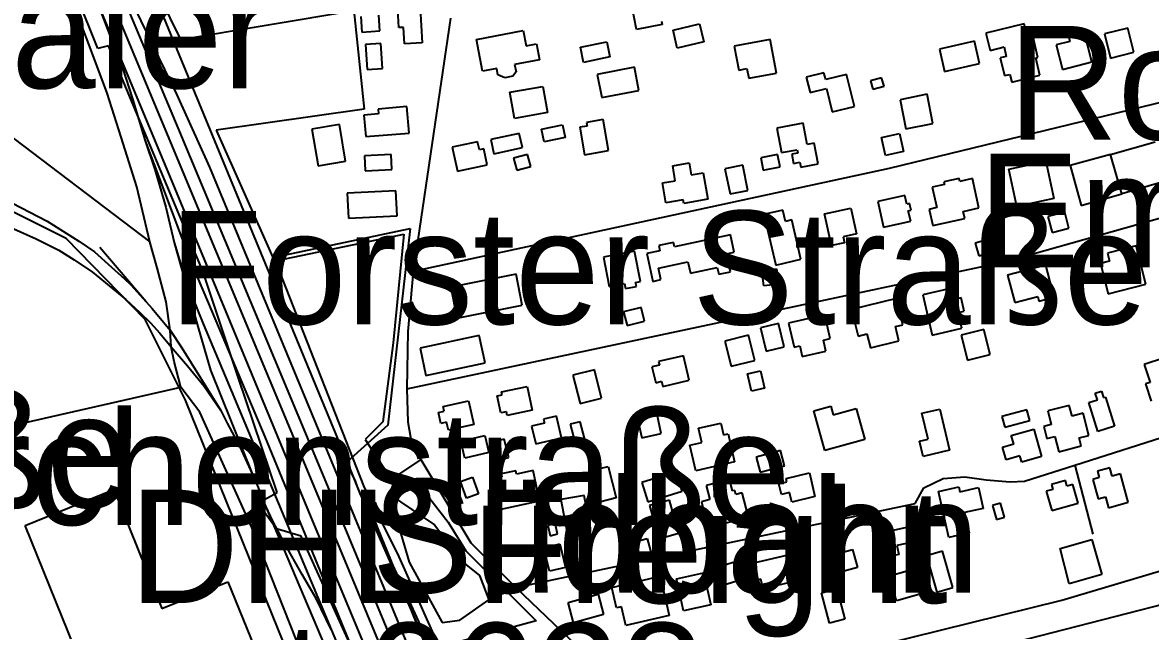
# Model space of a CAD drawing. Extents: x -3657 to 4700, y -7332 to 8131.
# Drawn here: x 2059.3 to 2490.5, y -2841.7 to -2609.2 of the extents above; entities that cross this region are included whole.
import ezdxf

# ---------------------------------------------------------------- set-up
doc = ezdxf.new("R2010")
doc.units = 0
for name, color, linetype in [('OSM_BUILDING_APARTMENTS', 9, 'CONTINUOUS'), ('OSM_BUILDING_COMMERCIAL', 9, 'CONTINUOUS'), ('OSM_BUILDING_DETACHED', 9, 'CONTINUOUS'), ('OSM_BUILDING_GARAGES', 9, 'CONTINUOUS'), ('OSM_BUILDING_YES', 9, 'CONTINUOUS'), ('OSM_HIGHWAY_PATH', 8, 'CONTINUOUS'), ('OSM_HIGHWAY_RESIDENTIAL', 8, 'CONTINUOUS'), ('OSM_HIGHWAY_SERVICE', 8, 'CONTINUOUS'), ('OSM_LABELS', 8, 'CONTINUOUS'), ('OSM_LANDUSE_INDUSTRIAL', 3, 'CONTINUOUS'), ('OSM_LANDUSE_RAILWAY', 3, 'CONTINUOUS'), ('OSM_LANDUSE_RESIDENTIAL', 3, 'CONTINUOUS'), ('OSM_LEISURE_RÖMERPARK', 3, 'CONTINUOUS'), ('OSM_RAILWAY_RAIL', 5, 'CONTINUOUS')]:
    doc.layers.add(name, color=color, linetype=linetype)

msp = doc.modelspace()

# ---------------------------------------------------------------- linework, layer by layer
at = {"layer": 'OSM_BUILDING_APARTMENTS'}
for p, q in [((2475.229392, -2659.733275), (2492.309599, -2654.80734)), ((2475.229392, -2659.733275), (2459.893611, -2663.936443)), ((2479.552535, -2674.722351), (2475.229392, -2659.733275)), ((2479.552535, -2674.722351), (2475.229392, -2659.733275)), ((2459.893611, -2663.936443), (2464.065065, -2679.192387)), ((2496.632742, -2669.796416), (2479.552535, -2674.722351)), ((2464.065065, -2679.192387), (2479.552535, -2674.722351)), ((2329.956619, -2690.434194), (2308.545685, -2695.048783)), ((2331.374913, -2697.028053), (2329.956619, -2690.434194)), ((2308.166462, -2693.303023), (2302.569129, -2694.503928)), ((2302.569129, -2694.503928), (2303.001443, -2696.494318)), ((2308.545685, -2695.048783), (2308.166462, -2693.303023)), ((2303.001443, -2696.494318), (2298.018452, -2697.572908)), ((2298.018452, -2697.572908), (2300.30896, -2708.203143)), ((2328.454896, -2697.661864), (2331.374913, -2697.028053)), ((2329.933866, -2704.533711), (2328.454896, -2697.661864)), ((2302.41744, -2703.121535), (2313.703118, -2700.686366)), ((2303.373082, -2707.547093), (2302.41744, -2703.121535)), ((2313.703118, -2700.686366), (2314.658761, -2705.134163)), ((2314.658761, -2705.134163), (2324.920537, -2702.921384)), ((2324.920537, -2702.921384), (2325.474202, -2705.489987)), ((2300.30896, -2708.203143), (2303.373082, -2707.547093)), ((2325.474202, -2705.489987), (2329.933866, -2704.533711)), ((2233.922169, -2728.940997), (2211.297721, -2733.711259)), ((2236.129248, -2739.40444), (2233.922169, -2728.940997)), ((2211.297721, -2733.711259), (2213.504799, -2744.174702)), ((2213.504799, -2744.174702), (2236.129248, -2739.40444))]:
    msp.add_line(p, q, dxfattribs=at)
at = {"layer": 'OSM_BUILDING_COMMERCIAL'}
for p, q in [((2060.238004, -2801.562404), (2094.125377, -2787.82983)), ((2094.125377, -2787.82983), (2112.54045, -2833.341914)), ((2079.130897, -2848.242034), (2060.238004, -2801.562404)), ((2112.54045, -2833.341914), (2137.789121, -2823.111981)), ((2137.789121, -2823.111981), (2153.815088, -2862.719613))]:
    msp.add_line(p, q, dxfattribs=at)
at = {"layer": 'OSM_BUILDING_DETACHED'}
for p, q in [((2357.761255, -2647.701984), (2347.658752, -2649.625656)), ((2359.308485, -2655.863691), (2357.761255, -2647.701984)), ((2347.658752, -2649.625656), (2349.4411, -2658.977149)), ((2361.963046, -2655.363314), (2359.308485, -2655.863691)), ((2363.457185, -2663.247034), (2361.963046, -2655.363314)), ((2349.4411, -2658.977149), (2355.440409, -2657.842961)), ((2355.690697, -2659.143942), (2353.415358, -2659.577602)), ((2353.415358, -2659.577602), (2354.090375, -2663.113601)), ((2355.440409, -2657.842961), (2355.690697, -2659.143942)), ((2307.893421, -2664.036518), (2314.196108, -2662.935689)), ((2308.871817, -2669.70746), (2307.893421, -2664.036518)), ((2314.196108, -2662.935689), (2314.969723, -2667.450203)), ((2354.090375, -2663.113601), (2356.471896, -2662.668821)), ((2356.471896, -2662.668821), (2356.820781, -2664.503537)), ((2356.820781, -2664.503537), (2363.457185, -2663.247034)), ((2314.969723, -2667.450203), (2319.512816, -2666.660719)), ((2319.512816, -2666.660719), (2321.272411, -2676.812816)), ((2303.911579, -2670.563661), (2308.871817, -2669.70746)), ((2305.231275, -2678.169394), (2303.911579, -2670.563661)), ((2311.882848, -2677.024086), (2305.231275, -2678.169394)), ((2312.117966, -2678.391783), (2311.882848, -2677.024086)), ((2321.272411, -2676.812816), (2312.117966, -2678.391783)), ((2293.316086, -2696.683349), (2281.416066, -2698.962845)), ((2281.416066, -2698.962845), (2283.562469, -2710.149055)), ((2295.538333, -2708.258741), (2293.316086, -2696.683349)), ((2293.702894, -2708.603445), (2295.538333, -2708.258741)), ((2283.562469, -2710.149055), (2289.410089, -2709.025986)), ((2289.410089, -2709.025986), (2289.781727, -2710.938539)), ((2289.781727, -2710.938539), (2293.998688, -2710.126816)), ((2293.998688, -2710.126816), (2293.702894, -2708.603445)), ((2336.84331, -2728.774205), (2327.795048, -2731.053701)), ((2339.270338, -2738.414805), (2336.84331, -2728.774205)), ((2327.795048, -2731.053701), (2330.222075, -2740.694301)), ((2330.222075, -2740.694301), (2339.270338, -2738.414805)), ((2390.70057, -2820.876962), (2402.828124, -2817.452159)), ((2402.828124, -2817.452159), (2405.528192, -2827.003803)), ((2284.616709, -2825.246923), (2303.054535, -2820.999277)), ((2303.054535, -2820.999277), (2306.520634, -2836.066189)), ((2393.408223, -2830.428607), (2390.70057, -2820.876962)), ((2286.421811, -2833.086165), (2284.616709, -2825.246923)), ((2405.528192, -2827.003803), (2393.408223, -2830.428607)), ((2288.310342, -2832.652505), (2286.421811, -2833.086165)), ((2289.971339, -2839.869056), (2288.310342, -2832.652505)), ((2306.520634, -2836.066189), (2289.971339, -2839.869056))]:
    msp.add_line(p, q, dxfattribs=at)
at = {"layer": 'OSM_BUILDING_GARAGES'}
for p, q in [((2325.686567, -2817.240888), (2335.637381, -2814.249745)), ((2335.637381, -2814.249745), (2338.382956, -2823.423326)), ((2327.787463, -2824.235049), (2325.686567, -2817.240888)), ((2333.316536, -2822.578245), (2327.787463, -2824.235049)), ((2333.968799, -2824.746546), (2333.316536, -2822.578245)), ((2338.382956, -2823.423326), (2333.968799, -2824.746546))]:
    msp.add_line(p, q, dxfattribs=at)
at = {"layer": 'OSM_BUILDING_YES'}
for p, q in [((2203.129256, -2611.163331), (2202.712111, -2604.202528)), ((2211.305306, -2603.691032), (2212.109258, -2616.923228)), ((2294.044195, -2611.930576), (2292.216339, -2602.712516)), ((2188.56709, -2606.860087), (2189.022158, -2612.93133)), ((2195.931602, -2612.408714), (2195.46895, -2606.337471)), ((2303.570278, -2608.739281), (2303.812981, -2609.995784)), ((2189.022158, -2612.93133), (2195.931602, -2612.408714)), ((2204.896436, -2611.052136), (2203.129256, -2611.163331)), ((2205.275659, -2617.334649), (2204.896436, -2611.052136)), ((2232.799669, -2615.688964), (2250.744505, -2612.208563)), ((2250.744505, -2612.208563), (2251.889758, -2618.124133)), ((2303.812981, -2609.995784), (2294.044195, -2611.930576)), ((2307.992019, -2612.108488), (2318.170366, -2609.773394)), ((2309.569587, -2618.991454), (2307.992019, -2612.108488)), ((2318.170366, -2609.773394), (2319.747934, -2616.65636)), ((2442.221816, -2609.706677), (2427.59139, -2613.276034)), ((2427.59139, -2613.276034), (2429.199296, -2619.881013)), ((2443.731124, -2615.866876), (2442.221816, -2609.706677)), ((2465.240657, -2612.72006), (2459.150334, -2614.265669)), ((2468.175843, -2624.262093), (2465.240657, -2612.72006)), ((2481.865796, -2611.374601), (2472.954054, -2613.5985)), ((2484.163888, -2620.570422), (2481.865796, -2611.374601)), ((2196.288072, -2617.290171), (2190.432868, -2617.645995)), ((2190.432868, -2617.645995), (2191.024456, -2627.1754)), ((2196.87966, -2626.808457), (2196.288072, -2617.290171)), ((2212.109258, -2616.923228), (2205.275659, -2617.334649)), ((2235.158437, -2627.820331), (2232.799669, -2615.688964)), ((2251.889758, -2618.124133), (2255.810925, -2617.356888)), ((2255.810925, -2617.356888), (2256.986516, -2623.45037)), ((2272.595338, -2618.657869), (2282.652334, -2616.611882)), ((2282.652334, -2616.611882), (2283.827925, -2622.382899)), ((2319.747934, -2616.65636), (2309.569587, -2618.991454)), ((2345.117957, -2615.677845), (2331.382498, -2618.313165)), ((2347.575323, -2628.520859), (2345.117957, -2615.677845)), ((2423.245494, -2616.378373), (2409.820997, -2619.380636)), ((2425.156778, -2624.929263), (2423.245494, -2616.378373)), ((2445.771344, -2615.366499), (2443.731124, -2615.866876)), ((2447.523355, -2622.527452), (2445.771344, -2615.366499)), ((2459.711584, -2616.456209), (2454.516228, -2617.779429)), ((2459.150334, -2614.265669), (2459.711584, -2616.456209)), ((2472.954054, -2613.5985), (2475.252146, -2622.79432)), ((2273.770929, -2624.440005), (2272.595338, -2618.657869)), ((2331.382498, -2618.313165), (2333.126924, -2627.431149)), ((2409.820997, -2619.380636), (2411.732282, -2627.942645)), ((2429.199296, -2619.881013), (2434.56151, -2618.568913)), ((2434.56151, -2618.568913), (2435.433723, -2622.160509)), ((2454.516228, -2617.779429), (2456.890165, -2627.130922)), ((2475.252146, -2622.79432), (2484.163888, -2620.570422)), ((2256.986516, -2623.45037), (2247.377004, -2625.318445)), ((2247.377004, -2625.318445), (2247.99893, -2628.131677)), ((2283.827925, -2622.382899), (2273.770929, -2624.440005)), ((2293.217488, -2626.341438), (2279.034546, -2629.054595)), ((2294.916408, -2635.203674), (2293.217488, -2626.341438)), ((2411.732282, -2627.942645), (2425.156778, -2624.929263)), ((2435.433723, -2622.160509), (2433.128047, -2622.727603)), ((2433.128047, -2622.727603), (2434.789044, -2629.532733)), ((2446.658726, -2622.738723), (2447.523355, -2622.527452)), ((2448.289385, -2629.399299), (2446.658726, -2622.738723)), ((2456.890165, -2627.130922), (2468.175843, -2624.262093)), ((2191.024456, -2627.1754), (2196.87966, -2626.808457)), ((2240.60408, -2626.763979), (2235.158437, -2627.820331)), ((2241.066732, -2629.188028), (2240.60408, -2626.763979)), ((2243.683371, -2630.388934), (2241.066732, -2629.188028)), ((2246.747493, -2629.710645), (2243.683371, -2630.388934)), ((2247.99893, -2628.131677), (2246.747493, -2629.710645)), ((2279.034546, -2629.054595), (2280.72588, -2637.91683)), ((2333.126924, -2627.431149), (2336.259307, -2626.830696)), ((2336.259307, -2626.830696), (2336.97983, -2630.555726)), ((2336.97983, -2630.555726), (2347.575323, -2628.520859)), ((2365.717354, -2628.454142), (2358.914093, -2630.155424)), ((2358.914093, -2630.155424), (2360.385478, -2636.037636)), ((2366.377203, -2631.067223), (2365.717354, -2628.454142)), ((2374.318134, -2629.076834), (2366.377203, -2631.067223)), ((2377.382256, -2641.297156), (2374.318134, -2629.076834)), ((2387.757799, -2630.311097), (2383.434656, -2631.534241)), ((2388.66035, -2633.502392), (2387.757799, -2630.311097)), ((2434.789044, -2629.532733), (2436.82168, -2629.043475)), ((2436.82168, -2629.043475), (2437.549788, -2632.023499)), ((2437.549788, -2632.023499), (2448.289385, -2629.399299)), ((2245.60224, -2635.881963), (2258.177277, -2633.635826)), ((2258.177277, -2633.635826), (2259.96721, -2643.643369)), ((2360.385478, -2636.037636), (2366.650243, -2634.469787)), ((2366.650243, -2634.469787), (2368.895244, -2643.432099)), ((2383.434656, -2631.534241), (2384.344792, -2634.736655)), ((2384.344792, -2634.736655), (2388.66035, -2633.502392)), ((2247.392173, -2645.878387), (2245.60224, -2635.881963)), ((2280.72588, -2637.91683), (2294.916408, -2635.203674)), ((2405.118631, -2636.660328), (2394.818933, -2638.717434)), ((2394.818933, -2638.717434), (2397.048764, -2649.892524)), ((2407.348463, -2647.835418), (2405.118631, -2636.660328)), ((2206.269223, -2641.386112), (2195.271754, -2642.29791)), ((2195.271754, -2642.29791), (2195.423443, -2644.121507)), ((2207.103514, -2651.50485), (2206.269223, -2641.386112)), ((2368.895244, -2643.432099), (2377.382256, -2641.297156)), ((2195.423443, -2644.121507), (2189.818526, -2644.588526)), ((2189.818526, -2644.588526), (2190.501128, -2652.861428)), ((2259.96721, -2643.643369), (2247.392173, -2645.878387)), ((2281.340222, -2646.334286), (2274.878261, -2647.423996)), ((2274.878261, -2647.423996), (2275.113379, -2648.791694)), ((2283.350104, -2658.209904), (2281.340222, -2646.334286)), ((2397.048764, -2649.892524), (2407.348463, -2647.835418)), ((2180.436548, -2648.169002), (2169.924484, -2649.937002)), ((2169.924484, -2649.937002), (2172.290836, -2664.014279)), ((2182.8029, -2662.24628), (2180.436548, -2648.169002)), ((2190.501128, -2652.861428), (2207.103514, -2651.50485)), ((2249.204859, -2651.604926), (2238.268066, -2653.984497)), ((2250.388035, -2657.075716), (2249.204859, -2651.604926)), ((2257.714625, -2650.003719), (2265.761738, -2648.391392)), ((2258.685436, -2654.840698), (2257.714625, -2650.003719)), ((2265.761738, -2648.391392), (2266.732549, -2653.228372)), ((2275.113379, -2648.791694), (2272.390557, -2649.258713)), ((2272.390557, -2649.258713), (2274.165321, -2659.755514)), ((2387.689539, -2653.206133), (2394.598983, -2651.638284)), ((2394.598983, -2651.638284), (2396.153798, -2658.52125)), ((2233.27749, -2654.79622), (2223.592133, -2656.908924)), ((2233.944923, -2657.8652), (2233.27749, -2654.79622)), ((2238.268066, -2653.984497), (2239.458826, -2659.444168)), ((2266.732549, -2653.228372), (2258.685436, -2654.840698)), ((2389.244354, -2660.089099), (2387.689539, -2653.206133)), ((2200.186485, -2659.688797), (2189.985385, -2660.189174)), ((2189.985385, -2660.189174), (2190.26601, -2665.882354)), ((2200.459526, -2665.381977), (2200.186485, -2659.688797)), ((2223.592133, -2656.908924), (2225.602015, -2666.126983)), ((2235.598335, -2657.509376), (2233.944923, -2657.8652)), ((2236.9332, -2663.669575), (2235.598335, -2657.509376)), ((2239.458826, -2659.444168), (2250.388035, -2657.075716)), ((2252.359995, -2659.699916), (2247.005365, -2661.14545)), ((2253.573509, -2664.22555), (2252.359995, -2659.699916)), ((2274.165321, -2659.755514), (2283.350104, -2658.209904)), ((2347.939377, -2659.677677), (2341.538092, -2661.000897)), ((2348.910188, -2664.370103), (2347.939377, -2659.677677)), ((2396.153798, -2658.52125), (2389.244354, -2660.089099)), ((2172.290836, -2664.014279), (2182.8029, -2662.24628)), ((2225.602015, -2666.126983), (2236.9332, -2663.669575)), ((2247.005365, -2661.14545), (2248.218879, -2665.659964)), ((2248.218879, -2665.659964), (2253.573509, -2664.22555)), ((2334.628647, -2663.758531), (2327.825385, -2665.137348)), ((2327.825385, -2665.137348), (2329.782177, -2674.789068)), ((2336.577854, -2673.410251), (2334.628647, -2663.758531)), ((2341.538092, -2661.000897), (2342.508903, -2665.704442)), ((2342.508903, -2665.704442), (2348.910188, -2664.370103)), ((2436.434872, -2665.281902), (2450.587477, -2662.268519)), ((2450.587477, -2662.268519), (2453.628846, -2676.557067)), ((2190.26601, -2665.882354), (2200.459526, -2665.381977)), ((2417.420628, -2668.851259), (2411.512332, -2670.174478)), ((2417.670915, -2669.985447), (2417.420628, -2668.851259)), ((2422.45671, -2668.917976), (2417.670915, -2669.985447)), ((2424.951998, -2680.104185), (2422.45671, -2668.917976)), ((2439.476241, -2679.57045), (2436.434872, -2665.281902)), ((2202.044678, -2673.532565), (2183.36415, -2674.444364)), ((2202.522499, -2683.150926), (2202.044678, -2673.532565)), ((2329.782177, -2674.789068), (2336.577854, -2673.410251)), ((2411.739866, -2671.208591), (2407.098176, -2672.242704)), ((2407.098176, -2672.242704), (2408.827433, -2680.015229)), ((2411.512332, -2670.174478), (2411.739866, -2671.208591)), ((2183.36415, -2674.444364), (2183.841971, -2684.073844)), ((2396.570943, -2675.311684), (2386.278829, -2677.635658)), ((2386.278829, -2677.635658), (2388.52383, -2687.543126)), ((2397.329389, -2678.658651), (2396.570943, -2675.311684)), ((2453.628846, -2676.557067), (2439.476241, -2679.57045)), ((2349.956844, -2680.927028), (2343.790677, -2682.361442)), ((2343.790677, -2682.361442), (2344.776657, -2686.631328)), ((2350.950408, -2685.25251), (2349.956844, -2680.927028)), ((2365.967642, -2682.41704), (2375.9943, -2680.204261)), ((2368.629788, -2694.515048), (2365.967642, -2682.41704)), ((2375.9943, -2680.204261), (2378.155871, -2690.000534)), ((2398.467059, -2678.391783), (2397.329389, -2678.658651)), ((2397.951315, -2681.171657), (2399.035893, -2680.927028)), ((2398.869035, -2685.208032), (2397.951315, -2681.171657)), ((2399.035893, -2680.927028), (2398.467059, -2678.391783)), ((2408.827433, -2680.015229), (2405.907415, -2680.671279)), ((2405.907415, -2680.671279), (2407.287787, -2686.853717)), ((2418.929935, -2681.438524), (2424.951998, -2680.104185)), ((2419.529108, -2684.129442), (2418.929935, -2681.438524)), ((2457.815469, -2681.76099), (2451.345923, -2683.417794)), ((2459.370283, -2687.854472), (2457.815469, -2681.76099)), ((2183.841971, -2684.073844), (2202.522499, -2683.150926)), ((2344.776657, -2686.631328), (2343.775508, -2686.864837)), ((2353.407774, -2684.685416), (2350.950408, -2685.25251)), ((2356.889041, -2699.71897), (2353.407774, -2684.685416)), ((2388.52383, -2687.543126), (2398.869035, -2685.208032)), ((2407.287787, -2686.853717), (2419.529108, -2684.129442)), ((2451.345923, -2683.417794), (2452.900738, -2689.511276)), ((2343.775508, -2686.864837), (2347.26436, -2701.953988)), ((2378.155871, -2690.000534), (2373.097035, -2691.123603)), ((2452.900738, -2689.511276), (2459.370283, -2687.854472)), ((2373.59761, -2693.414218), (2368.629788, -2694.515048)), ((2373.097035, -2691.123603), (2373.59761, -2693.414218)), ((2428.50911, -2692.213313), (2423.541288, -2693.603249)), ((2423.541288, -2693.603249), (2424.906491, -2698.484707)), ((2429.866729, -2697.09477), (2428.50911, -2692.213313)), ((2485.142283, -2694.592884), (2474.06897, -2697.383877)), ((2488.835916, -2709.281734), (2485.142283, -2694.592884)), ((2424.906491, -2698.484707), (2429.866729, -2697.09477)), ((2474.06897, -2697.383877), (2474.857754, -2700.508454)), ((2341.940068, -2704.155648), (2347.605661, -2703.421761)), ((2347.26436, -2701.953988), (2356.889041, -2699.71897)), ((2347.605661, -2703.421761), (2348.364107, -2709.237256)), ((2450.534386, -2702.031825), (2435.919129, -2705.86805)), ((2453.742613, -2714.274386), (2450.534386, -2702.031825)), ((2474.857754, -2700.508454), (2471.421993, -2701.364655)), ((2471.421993, -2701.364655), (2474.326841, -2712.940047)), ((2247.961007, -2705.467748), (2223.015714, -2710.404803)), ((2250.297021, -2717.276649), (2247.961007, -2705.467748)), ((2342.698514, -2709.971143), (2341.940068, -2704.155648)), ((2435.919129, -2705.86805), (2438.649535, -2716.275895)), ((2223.015714, -2710.404803), (2225.351728, -2722.224824)), ((2348.364107, -2709.237256), (2342.698514, -2709.971143)), ((2414.561286, -2710.793985), (2403.457634, -2713.418185)), ((2415.585188, -2715.108348), (2414.561286, -2710.793985)), ((2474.326841, -2712.940047), (2488.835916, -2709.281734)), ((2393.377885, -2714.708047), (2376.282509, -2718.955693)), ((2395.888342, -2724.804546), (2393.377885, -2714.708047)), ((2403.457634, -2713.418185), (2407.083007, -2728.740846)), ((2418.15632, -2714.496776), (2415.585188, -2715.108348)), ((2419.36225, -2719.622862), (2418.15632, -2714.496776)), ((2438.649535, -2716.275895), (2447.417172, -2713.97416)), ((2447.417172, -2713.97416), (2447.894993, -2715.808876)), ((2447.894993, -2715.808876), (2453.742613, -2714.274386)), ((2225.351728, -2722.224824), (2250.297021, -2717.276649)), ((2295.758283, -2718.188448), (2289.114295, -2719.856372)), ((2289.114295, -2719.856372), (2290.433991, -2725.138131)), ((2297.077979, -2723.470207), (2295.758283, -2718.188448)), ((2366.081409, -2721.057277), (2352.186675, -2724.215213)), ((2368.129213, -2730.064066), (2366.081409, -2721.057277)), ((2376.282509, -2718.955693), (2378.815719, -2729.174506)), ((2417.048989, -2720.167717), (2419.36225, -2719.622862)), ((2418.44453, -2726.061049), (2417.048989, -2720.167717)), ((2290.433991, -2725.138131), (2297.077979, -2723.470207)), ((2348.3186, -2724.326408), (2341.469831, -2725.949854)), ((2350.442249, -2733.288719), (2348.3186, -2724.326408)), ((2352.186675, -2724.215213), (2354.264818, -2733.377675)), ((2393.036584, -2725.516193), (2395.888342, -2724.804546)), ((2394.386618, -2730.953625), (2393.036584, -2725.516193)), ((2341.469831, -2725.949854), (2343.593481, -2734.912165)), ((2378.815719, -2729.174506), (2382.152882, -2728.340545)), ((2382.152882, -2728.340545), (2383.472579, -2733.666782)), ((2407.083007, -2728.740846), (2418.44453, -2726.061049)), ((2426.772268, -2726.572545), (2418.110814, -2728.774205)), ((2418.110814, -2728.774205), (2420.545426, -2738.392566)), ((2429.214465, -2736.190906), (2426.772268, -2726.572545)), ((2343.593481, -2734.912165), (2350.442249, -2733.288719)), ((2354.264818, -2733.377675), (2356.449143, -2732.877298)), ((2356.449143, -2732.877298), (2357.382031, -2736.958151)), ((2365.474652, -2730.664518), (2368.129213, -2730.064066)), ((2366.437878, -2734.901045), (2365.474652, -2730.664518)), ((2383.472579, -2733.666782), (2394.386618, -2730.953625)), ((2311.951108, -2736.680164), (2302.493285, -2738.892943)), ((2314.143017, -2746.020538), (2311.951108, -2736.680164)), ((2357.382031, -2736.958151), (2366.437878, -2734.901045)), ((2420.545426, -2738.392566), (2429.214465, -2736.190906)), ((2495.851543, -2737.503006), (2488.122976, -2740.071609)), ((2277.949968, -2742.084237), (2269.720827, -2744.141344)), ((2280.65762, -2752.870145), (2277.949968, -2742.084237)), ((2302.811832, -2740.238402), (2299.944906, -2740.905571)), ((2299.944906, -2740.905571), (2301.3632, -2746.965695)), ((2302.493285, -2738.892943), (2302.811832, -2740.238402)), ((2336.403411, -2743.56313), (2341.485, -2742.395583)), ((2341.485, -2742.395583), (2343.017062, -2749.100637)), ((2488.122976, -2740.071609), (2490.375561, -2746.832261)), ((2269.720827, -2744.141344), (2272.42848, -2754.938371)), ((2301.3632, -2746.965695), (2303.638538, -2746.431959)), ((2303.638538, -2746.431959), (2304.10119, -2748.37787)), ((2304.10119, -2748.37787), (2314.143017, -2746.020538)), ((2337.935472, -2750.268184), (2336.403411, -2743.56313)), ((2490.375561, -2746.832261), (2488.646304, -2747.410474)), ((2242.462273, -2750.479454), (2252.223475, -2748.411229)), ((2242.697391, -2751.580284), (2242.462273, -2750.479454)), ((2252.223475, -2748.411229), (2254.134759, -2757.451376)), ((2343.017062, -2749.100637), (2337.935472, -2750.268184)), ((2469.434864, -2750.935354), (2471.854307, -2750.179228)), ((2470.253985, -2753.570673), (2469.434864, -2750.935354)), ((2471.854307, -2750.179228), (2472.635506, -2752.669994)), ((2488.646304, -2747.410474), (2490.830629, -2753.982095)), ((2220.050189, -2756.06144), (2229.781053, -2753.926497)), ((2229.781053, -2753.926497), (2231.768182, -2762.955525)), ((2240.748185, -2751.991705), (2242.697391, -2751.580284)), ((2242.128557, -2758.507728), (2240.748185, -2751.991705)), ((2272.42848, -2754.938371), (2280.65762, -2752.870145)), ((2459.491635, -2755.650019), (2451.292832, -2757.784961)), ((2460.561044, -2759.78647), (2459.491635, -2755.650019)), ((2466.931991, -2754.604786), (2470.253985, -2753.570673)), ((2470.360168, -2765.601964), (2466.931991, -2754.604786)), ((2472.635506, -2752.669994), (2473.371199, -2752.447605)), ((2473.371199, -2752.447605), (2476.844882, -2763.567097)), ((2218.305763, -2758.363175), (2220.452166, -2757.896156)), ((2219.223483, -2762.544104), (2218.305763, -2758.363175)), ((2220.452166, -2757.896156), (2220.050189, -2756.06144)), ((2244.290128, -2758.051829), (2242.128557, -2758.507728)), ((2244.593506, -2759.475124), (2244.290128, -2758.051829)), ((2254.134759, -2757.451376), (2244.593506, -2759.475124)), ((2263.448477, -2759.730872), (2258.480655, -2760.8873)), ((2265.3901, -2768.037133), (2263.448477, -2759.730872)), ((2301.878943, -2759.1193), (2294.453755, -2760.798344)), ((2303.517187, -2766.402568), (2301.878943, -2759.1193)), ((2361.879617, -2757.707125), (2368.31124, -2755.928006)), ((2366.088993, -2772.885232), (2361.879617, -2757.707125)), ((2368.31124, -2755.928006), (2369.22896, -2759.230495)), ((2369.22896, -2759.230495), (2377.989013, -2756.806446)), ((2377.989013, -2756.806446), (2381.280669, -2768.670944)), ((2403.146671, -2758.674521), (2410.040947, -2757.051075)), ((2405.49027, -2768.604227), (2403.146671, -2758.674521)), ((2410.040947, -2757.051075), (2413.757333, -2772.774037)), ((2443.283641, -2757.340181), (2433.72722, -2759.908784)), ((2433.72722, -2759.908784), (2434.819382, -2763.95628)), ((2444.375803, -2761.376557), (2443.283641, -2757.340181)), ((2451.292832, -2757.784961), (2452.635282, -2762.966645)), ((2464.77042, -2758.68564), (2460.561044, -2759.78647)), ((2466.969914, -2767.147574), (2464.77042, -2758.68564)), ((2221.430561, -2762.065966), (2219.223483, -2762.544104)), ((2222.097994, -2765.079348), (2221.430561, -2762.065966)), ((2231.768182, -2762.955525), (2222.097994, -2765.079348)), ((2258.837125, -2762.399551), (2253.922394, -2763.555978)), ((2253.922394, -2763.555978), (2255.507546, -2770.349988)), ((2258.480655, -2760.8873), (2258.837125, -2762.399551)), ((2272.527078, -2761.910293), (2268.696925, -2762.888808)), ((2268.696925, -2762.888808), (2270.926756, -2771.562013)), ((2274.756909, -2770.572378), (2272.527078, -2761.910293)), ((2294.453755, -2760.798344), (2296.091999, -2768.081611)), ((2317.753221, -2764.401059), (2326.28574, -2762.388431)), ((2326.28574, -2762.388431), (2327.347564, -2766.891826)), ((2434.819382, -2763.95628), (2444.375803, -2761.376557)), ((2452.635282, -2762.966645), (2449.715264, -2763.73389)), ((2449.715264, -2763.73389), (2450.906025, -2768.32624)), ((2476.844882, -2763.567097), (2470.360168, -2765.601964)), ((2226.86862, -2769.371472), (2236.068572, -2767.203171)), ((2236.068572, -2767.203171), (2237.600633, -2773.696955)), ((2243.417915, -2768.537511), (2238.8369, -2769.693938)), ((2245.207848, -2775.620627), (2243.417915, -2768.537511)), ((2255.507546, -2770.349988), (2265.3901, -2768.037133)), ((2296.091999, -2768.081611), (2303.517187, -2766.402568)), ((2319.02741, -2769.794013), (2317.753221, -2764.401059)), ((2327.347564, -2766.891826), (2329.02373, -2766.491524)), ((2329.02373, -2766.491524), (2331.55694, -2777.210715)), ((2381.280669, -2768.670944), (2366.088993, -2772.885232)), ((2402.24412, -2769.371472), (2405.49027, -2768.604227)), ((2437.345008, -2767.214291), (2445.90028, -2764.745764)), ((2438.262727, -2770.394466), (2437.345008, -2767.214291)), ((2445.90028, -2764.745764), (2448.911311, -2775.220326)), ((2450.906025, -2768.32624), (2453.9929, -2767.514517)), ((2453.9929, -2767.514517), (2455.509793, -2773.37449)), ((2463.321788, -2768.10385), (2466.969914, -2767.147574)), ((2464.110572, -2771.128352), (2463.321788, -2768.10385)), ((2228.400681, -2775.865256), (2226.86862, -2769.371472)), ((2238.8369, -2769.693938), (2240.626833, -2776.777055)), ((2270.926756, -2771.562013), (2274.756909, -2770.572378)), ((2314.393304, -2770.894843), (2319.02741, -2769.794013)), ((2316.71415, -2780.724474), (2314.393304, -2770.894843)), ((2349.069462, -2772.963069), (2339.763328, -2775.431596)), ((2350.601523, -2778.745205), (2349.069462, -2772.963069)), ((2403.609323, -2775.175848), (2402.24412, -2769.371472)), ((2413.757333, -2772.774037), (2403.609323, -2775.175848)), ((2433.969922, -2771.628729), (2438.262727, -2770.394466)), ((2435.350294, -2776.410111), (2433.969922, -2771.628729)), ((2455.509793, -2773.37449), (2464.110572, -2771.128352)), ((2237.600633, -2773.696955), (2228.400681, -2775.865256)), ((2240.626833, -2776.777055), (2245.207848, -2775.620627)), ((2331.55694, -2777.210715), (2316.71415, -2780.724474)), ((2339.763328, -2775.431596), (2341.295389, -2781.202613)), ((2440.629079, -2774.886741), (2435.350294, -2776.410111)), ((2441.349603, -2777.399746), (2440.629079, -2774.886741)), ((2448.911311, -2775.220326), (2441.349603, -2777.399746)), ((2247.854825, -2780.657758), (2242.272661, -2781.836424)), ((2248.112697, -2781.903141), (2247.854825, -2780.657758)), ((2254.483644, -2780.546563), (2248.112697, -2781.903141)), ((2256.94101, -2792.188671), (2254.483644, -2780.546563)), ((2276.797129, -2780.61328), (2283.160492, -2778.967595)), ((2279.899174, -2792.622332), (2276.797129, -2780.61328)), ((2283.160492, -2778.967595), (2286.262537, -2790.976647)), ((2309.228286, -2781.080298), (2296.031323, -2785.172272)), ((2311.503625, -2788.430283), (2309.228286, -2781.080298)), ((2341.295389, -2781.202613), (2350.601523, -2778.745205)), ((2351.253787, -2783.615543), (2360.120022, -2781.491719)), ((2360.120022, -2781.491719), (2362.266425, -2790.47627)), ((2475.024612, -2779.490211), (2470.246401, -2780.802311)), ((2470.246401, -2780.802311), (2470.921418, -2783.281958)), ((2475.904409, -2782.714864), (2475.024612, -2779.490211)), ((2226.701762, -2784.783089), (2231.267608, -2783.126285)), ((2228.984685, -2791.087842), (2226.701762, -2784.783089)), ((2231.267608, -2783.126285), (2233.558115, -2789.431037)), ((2242.515364, -2783.00397), (2239.762205, -2783.582184)), ((2239.762205, -2783.582184), (2242.234739, -2795.302129)), ((2242.272661, -2781.836424), (2242.515364, -2783.00397)), ((2296.031323, -2785.172272), (2298.299077, -2792.511137)), ((2329.630487, -2784.015844), (2320.673238, -2786.261982)), ((2330.72265, -2788.374685), (2329.630487, -2784.015844)), ((2348.447536, -2785.617051), (2351.549581, -2784.872045)), ((2349.433516, -2789.753503), (2348.447536, -2785.617051)), ((2351.549581, -2784.872045), (2351.253787, -2783.615543)), ((2458.012665, -2784.371668), (2452.695957, -2785.8728)), ((2452.695957, -2785.8728), (2453.234454, -2787.796472)), ((2458.627006, -2786.551089), (2458.012665, -2784.371668)), ((2460.902345, -2785.917278), (2458.627006, -2786.551089)), ((2462.904642, -2793.033753), (2460.902345, -2785.917278)), ((2470.921418, -2783.281958), (2468.464053, -2783.949127)), ((2468.464053, -2783.949127), (2470.511857, -2791.432546)), ((2479.082299, -2781.836424), (2475.904409, -2782.714864)), ((2482.062992, -2792.722407), (2479.082299, -2781.836424)), ((2233.558115, -2789.431037), (2228.984685, -2791.087842)), ((2274.051554, -2790.064848), (2265.147397, -2791.688294)), ((2275.94767, -2800.472693), (2274.051554, -2790.064848)), ((2298.299077, -2792.511137), (2311.503625, -2788.430283)), ((2320.673238, -2786.261982), (2322.038441, -2791.699414)), ((2331.602447, -2788.152296), (2330.72265, -2788.374685)), ((2332.004424, -2789.753503), (2331.602447, -2788.152296)), ((2334.484543, -2789.119691), (2332.004424, -2789.753503)), ((2336.828141, -2798.437826), (2334.484543, -2789.119691)), ((2352.505223, -2789.019616), (2349.433516, -2789.753503)), ((2353.362267, -2792.600093), (2352.505223, -2789.019616)), ((2409.464528, -2788.563717), (2417.238601, -2786.806837)), ((2413.453954, -2806.199232), (2409.464528, -2788.563717)), ((2417.238601, -2786.806837), (2417.670915, -2788.71939)), ((2417.670915, -2788.71939), (2424.800309, -2787.107063)), ((2424.800309, -2787.107063), (2426.597826, -2795.046381)), ((2453.234454, -2787.796472), (2450.69366, -2788.508119)), ((2450.69366, -2788.508119), (2452.771802, -2795.880343)), ((2242.234739, -2795.302129), (2256.94101, -2792.188671)), ((2265.147397, -2791.688294), (2267.202786, -2802.96346)), ((2286.262537, -2790.976647), (2279.899174, -2792.622332)), ((2306.626816, -2791.843967), (2299.027186, -2793.945551)), ((2299.027186, -2793.945551), (2302.531207, -2806.644012)), ((2310.138422, -2804.542428), (2306.626816, -2791.843967)), ((2322.038441, -2791.699414), (2318.82263, -2792.500017)), ((2318.82263, -2792.500017), (2321.295164, -2802.340768)), ((2362.266425, -2790.47627), (2353.362267, -2792.600093)), ((2433.165969, -2793.067111), (2430.1246, -2793.97891)), ((2430.1246, -2793.97891), (2431.724922, -2799.316266)), ((2434.766291, -2798.404468), (2433.165969, -2793.067111)), ((2452.771802, -2795.880343), (2462.904642, -2793.033753)), ((2470.511857, -2791.432546), (2473.371199, -2790.654181)), ((2473.371199, -2790.654181), (2474.508868, -2794.790633)), ((2474.508868, -2794.790633), (2482.062992, -2792.722407)), ((2321.295164, -2802.340768), (2336.828141, -2798.437826)), ((2426.597826, -2795.046381), (2419.491186, -2796.647588)), ((2419.491186, -2796.647588), (2421.250781, -2804.431233)), ((2431.724922, -2799.316266), (2434.766291, -2798.404468)), ((2262.894812, -2800.828517), (2260.080977, -2801.529045)), ((2260.080977, -2801.529045), (2261.059372, -2805.476465)), ((2263.873207, -2804.775937), (2262.894812, -2800.828517)), ((2267.202786, -2802.96346), (2272.815287, -2801.940466)), ((2272.656014, -2801.073146), (2275.94767, -2800.472693)), ((2272.815287, -2801.940466), (2272.656014, -2801.073146)), ((2386.597377, -2804.586906), (2400.886502, -2801.506806)), ((2400.886502, -2801.506806), (2402.160691, -2807.433496)), ((2261.059372, -2805.476465), (2263.873207, -2804.775937)), ((2292.405951, -2808.089546), (2298.04879, -2806.510578)), ((2298.04879, -2806.510578), (2299.778047, -2812.693016)), ((2302.531207, -2806.644012), (2310.138422, -2804.542428)), ((2388.607259, -2813.938399), (2386.597377, -2804.586906)), ((2402.160691, -2807.433496), (2393.567497, -2809.279332)), ((2421.250781, -2804.431233), (2413.453954, -2806.199232)), ((2456.03312, -2810.357922), (2468.107583, -2806.921999)), ((2468.107583, -2806.921999), (2471.914983, -2820.298749)), ((2258.639929, -2810.124413), (2264.707498, -2808.65664)), ((2260.809085, -2819.086724), (2258.639929, -2810.124413)), ((2264.707498, -2808.65664), (2266.876654, -2817.618951)), ((2294.135208, -2814.271984), (2292.405951, -2808.089546)), ((2368.834568, -2812.915406), (2376.676901, -2810.824941)), ((2376.676901, -2810.824941), (2378.497172, -2817.674549)), ((2393.567497, -2809.279332), (2394.303189, -2812.704135)), ((2411.080018, -2811.447633), (2404.966942, -2813.193393)), ((2415.039107, -2825.335879), (2411.080018, -2811.447633)), ((2459.468881, -2823.834748), (2456.03312, -2810.357922)), ((2299.778047, -2812.693016), (2294.135208, -2814.271984)), ((2338.345033, -2815.951027), (2351.997064, -2812.759733)), ((2339.86951, -2822.45593), (2338.345033, -2815.951027)), ((2351.997064, -2812.759733), (2353.60497, -2819.631579)), ((2370.654839, -2819.765013), (2368.834568, -2812.915406)), ((2394.303189, -2812.704135), (2388.607259, -2813.938399)), ((2404.966942, -2813.193393), (2408.918446, -2827.081639)), ((2266.876654, -2817.618951), (2260.809085, -2819.086724)), ((2309.342053, -2821.966673), (2319.687258, -2819.687177)), ((2319.687258, -2819.687177), (2322.387327, -2831.985336)), ((2353.60497, -2819.631579), (2351.352385, -2820.165315)), ((2351.352385, -2820.165315), (2352.148753, -2823.56788)), ((2378.497172, -2817.674549), (2370.654839, -2819.765013)), ((2471.914983, -2820.298749), (2459.468881, -2823.834748)), ((2312.034537, -2834.264832), (2309.342053, -2821.966673)), ((2341.530507, -2822.066748), (2339.86951, -2822.45593)), ((2342.031082, -2824.22393), (2341.530507, -2822.066748)), ((2343.585896, -2823.856987), (2342.031082, -2824.22393)), ((2343.965119, -2825.480432), (2343.585896, -2823.856987)), ((2352.148753, -2823.56788), (2343.965119, -2825.480432)), ((2267.885387, -2830.973462), (2279.337924, -2827.882243)), ((2279.337924, -2827.882243), (2281.43882, -2835.665888)), ((2364.776881, -2827.315149), (2370.670008, -2825.769539)), ((2367.825835, -2838.923899), (2364.776881, -2827.315149)), ((2370.670008, -2825.769539), (2373.718961, -2837.36717)), ((2408.918446, -2827.081639), (2415.039107, -2825.335879)), ((2269.986283, -2838.757107), (2267.885387, -2830.973462)), ((2322.387327, -2831.985336), (2312.034537, -2834.264832)), ((2281.43882, -2835.665888), (2269.986283, -2838.757107)), ((2373.718961, -2837.36717), (2367.825835, -2838.923899))]:
    msp.add_line(p, q, dxfattribs=at)
at = {"layer": 'OSM_HIGHWAY_PATH'}
for p, q in [((2211.51767, -2776.365633), (2202.23429, -2782.548071)), ((2202.23429, -2782.548071), (2199.511468, -2789.620069)), ((2199.511468, -2789.620069), (2216.826793, -2801.295536)), ((2199.511468, -2789.620069), (2207.133852, -2815.650801)), ((2216.826793, -2801.295536), (2227.498131, -2815.472889)), ((2207.133852, -2815.650801), (2219.69372, -2838.712629)), ((2227.498131, -2815.472889), (2234.020767, -2820.743529)), ((2234.020767, -2820.743529), (2237.532373, -2830.017185)), ((2237.532373, -2830.017185), (2247.839656, -2825.335879)), ((2226.421137, -2837.823069), (2237.532373, -2830.017185)), ((2219.69372, -2838.712629), (2226.421137, -2837.823069))]:
    msp.add_line(p, q, dxfattribs=at)
at = {"layer": 'OSM_HIGHWAY_RESIDENTIAL'}
for p, q in [((1924.301703, -2553.720032), (2107.936682, -2693.036155)), ((2084.257993, -2616.411731), (2077.40164, -2598.46487)), ((2222.894362, -2607.560615), (2208.681082, -2704.433635)), ((2091.569414, -2636.248906), (2084.257993, -2616.411731)), ((2570.588825, -2621.170874), (2390.692986, -2665.026153)), ((2097.022642, -2653.083818), (2091.569414, -2636.248906)), ((2102.961275, -2672.075912), (2097.022642, -2653.083818)), ((2435.289619, -2700.564052), (2596.375994, -2655.207641)), ((2390.692986, -2665.026153), (2208.681082, -2704.433635)), ((2107.936682, -2693.036155), (2102.961275, -2672.075912)), ((2110.765686, -2703.032579), (2107.936682, -2693.036155)), ((2114.201447, -2716.075744), (2110.765686, -2703.032579)), ((2206.147872, -2749.26743), (2435.289619, -2700.564052)), ((2208.681082, -2704.433635), (2206.534679, -2727.384268)), ((2115.672832, -2726.883891), (2114.201447, -2716.075744)), ((2116.120315, -2733.222002), (2115.672832, -2726.883891)), ((2206.534679, -2727.384268), (2206.147872, -2749.26743)), ((2117.189724, -2738.826226), (2116.120315, -2733.222002)), ((2119.768441, -2748.722575), (2117.189724, -2738.826226)), ((1904.91582, -2797.581625), (2119.768441, -2748.722575)), ((2127.049524, -2758.24086), (2119.768441, -2748.722575)), ((2206.147872, -2749.26743), (2206.542264, -2761.921412)), ((2461.638037, -2778.467217), (2542.617331, -2752.747831)), ((2146.981489, -2802.329649), (2127.049524, -2758.24086)), ((2206.542264, -2761.921412), (2208.142585, -2770.73917)), ((2208.142585, -2770.73917), (2211.51767, -2776.365633)), ((2211.51767, -2776.365633), (2230.645682, -2808.234099)), ((2442.358337, -2784.594058), (2461.638037, -2778.467217)), ((2403.950624, -2787.118183), (2411.239292, -2783.559945)), ((2411.239292, -2783.559945), (2419.513939, -2782.970612)), ((2419.513939, -2782.970612), (2427.697573, -2784.071442)), ((2427.697573, -2784.071442), (2436.912693, -2784.938762)), ((2436.912693, -2784.938762), (2442.358337, -2784.594058)), ((2400.598292, -2793.156067), (2403.950624, -2787.118183)), ((2247.839656, -2825.335879), (2400.598292, -2793.156067)), ((2179.700855, -2885.14763), (2146.981489, -2802.329649)), ((2230.645682, -2808.234099), (2247.839656, -2825.335879)), ((2247.839656, -2825.335879), (2271.010185, -2847.307997))]:
    msp.add_line(p, q, dxfattribs=at)
at = {"layer": 'OSM_HIGHWAY_SERVICE'}
for p, q in [((2461.638037, -2778.467217), (2468.570235, -2804.876013)), ((2429.313063, -2848.686814), (2503.473926, -2829.550167))]:
    msp.add_line(p, q, dxfattribs=at)
at = {"layer": 'OSM_LANDUSE_INDUSTRIAL'}
for p, q in [((2075.968177, -2691.813011), (2051.515873, -2679.637167)), ((2106.154333, -2722.791918), (2075.968177, -2691.813011)), ((2121.61905, -2753.681868), (2106.154333, -2722.791918)), ((2166.981713, -2865.910908), (2121.61905, -2753.681868))]:
    msp.add_line(p, q, dxfattribs=at)
at = {"layer": 'OSM_LANDUSE_RAILWAY'}
for p, q in [((2101.087913, -2577.916048), (2150.333821, -2697.450594)), ((2088.072977, -2619.091529), (2077.560914, -2592.816168)), ((2092.183755, -2618.146372), (2088.072977, -2619.091529)), ((2128.2327, -2704.355799), (2092.183755, -2618.146372)), ((2150.333821, -2697.450594), (2183.341396, -2777.188476)), ((2141.770964, -2744.897469), (2128.2327, -2704.355799)), ((2156.598586, -2788.919541), (2141.770964, -2744.897469)), ((2183.341396, -2777.188476), (2184.319792, -2778.745205)), ((2184.319792, -2778.745205), (2184.638339, -2781.013581)), ((2184.638339, -2781.013581), (2186.352428, -2784.193756)), ((2186.352428, -2784.193756), (2187.186718, -2786.751239)), ((2149.180982, -2793.078231), (2156.598586, -2788.919541)), ((2187.186718, -2786.751239), (2215.423668, -2851.288775)), ((2156.378636, -2802.807787), (2149.180982, -2793.078231)), ((2165.821291, -2805.709974), (2156.378636, -2802.807787)), ((2185.396785, -2849.075996), (2165.821291, -2805.709974))]:
    msp.add_line(p, q, dxfattribs=at)
at = {"layer": 'OSM_LANDUSE_RESIDENTIAL'}
for p, q in [((2101.087913, -2577.916048), (2119.692597, -2615.688964)), ((2119.692597, -2615.688964), (2185.96562, -2604.625069)), ((2185.96562, -2604.625069), (2189.879202, -2642.331269)), ((2189.879202, -2642.331269), (2133.352212, -2650.337303)), ((2133.352212, -2650.337303), (2154.92242, -2699.129637)), ((2154.92242, -2699.129637), (2207.497906, -2688.043503)), ((2207.497906, -2688.043503), (2198.942633, -2763.155676)), ((2198.942633, -2763.155676), (2183.341396, -2777.188476)), ((2456.647462, -2830.150619), (2673.343107, -2765.646442)), ((2183.341396, -2777.188476), (2187.186718, -2786.751239)), ((2187.186718, -2786.751239), (2188.256127, -2789.397679)), ((2188.256127, -2789.397679), (2230.706358, -2881.956336)), ((2375.713675, -2850.176826), (2456.647462, -2830.150619))]:
    msp.add_line(p, q, dxfattribs=at)
at = {"layer": 'OSM_LEISURE_RÖMERPARK'}
for p, q in [((2155.961491, -2700.352781), (2205.101216, -2690.178446)), ((2205.101216, -2690.178446), (2200.944931, -2731.709751)), ((2189.795773, -2786.395416), (2155.961491, -2700.352781)), ((2200.944931, -2731.709751), (2197.008596, -2761.910293)), ((2197.008596, -2761.910293), (2190.303932, -2768.726542)), ((2190.303932, -2768.726542), (2199.739002, -2783.092926)), ((2199.739002, -2783.092926), (2202.23429, -2782.548071)), ((2202.23429, -2782.548071), (2211.085356, -2786.206384)), ((2203.334037, -2813.627053), (2189.795773, -2786.395416)), ((2211.085356, -2786.206384), (2221.969058, -2800.250304)), ((2221.969058, -2800.250304), (2228.787489, -2811.236362)), ((2228.787489, -2811.236362), (2255.636482, -2838.000981)), ((2218.700155, -2848.086361), (2203.334037, -2813.627053)), ((2255.636482, -2838.000981), (2218.700155, -2848.086361))]:
    msp.add_line(p, q, dxfattribs=at)
at = {"layer": 'OSM_RAILWAY_RAIL'}
for p, q in [((2069.635152, -2532.292769), (2118.608019, -2649.503342)), ((2073.829359, -2554.031378), (2173.693962, -2793.901073)), ((2094.754888, -2588.557402), (2118.137782, -2636.571372)), ((2087.640663, -2601.200265), (2093.101475, -2615.444336)), ((2087.640663, -2601.200265), (2116.711903, -2670.930604)), ((2093.101475, -2615.444336), (2097.432203, -2626.53047)), ((2097.432203, -2626.53047), (2101.292693, -2638.372729)), ((2101.292693, -2638.372729), (2106.207424, -2654.462635)), ((2118.137782, -2636.571372), (2130.727988, -2664.503537)), ((2118.608019, -2649.503342), (2178.43425, -2792.65569)), ((2106.207424, -2654.462635), (2109.832797, -2665.415336)), ((2106.207424, -2654.462635), (2123.462074, -2700.430618)), ((2130.727988, -2664.503537), (2249.212443, -2950.218901)), ((2109.832797, -2665.415336), (2114.095264, -2679.815079)), ((2116.711903, -2670.930604), (2168.57445, -2796.269525)), ((2055.421871, -2678.302828), (2068.732601, -2685.152435)), ((2114.095264, -2679.815079), (2117.257985, -2693.347501)), ((2068.732601, -2685.152435), (2080.807063, -2692.791526)), ((2055.975537, -2688.099101), (2064.500471, -2691.901967)), ((2064.500471, -2691.901967), (2073.154342, -2696.305286)), ((2080.807063, -2692.791526), (2086.776034, -2696.939097)), ((2106.518387, -2716.020147), (2088.854177, -2695.260054)), ((2117.257985, -2693.347501), (2126.268325, -2725.516193)), ((2117.257985, -2693.347501), (2120.07182, -2702.654516)), ((2073.154342, -2696.305286), (2079.047468, -2700.019197)), ((2086.776034, -2696.939097), (2093.329009, -2702.743472)), ((2079.047468, -2700.019197), (2086.017588, -2704.722742)), ((2093.329009, -2702.743472), (2098.281662, -2707.18015)), ((2120.07182, -2702.654516), (2124.053662, -2713.796248)), ((2123.462074, -2700.430618), (2130.310843, -2716.676197)), ((2086.017588, -2704.722742), (2098.782237, -2715.086109)), ((2098.281662, -2707.18015), (2100.670768, -2709.59308)), ((2100.670768, -2709.59308), (2106.518387, -2716.020147)), ((2098.782237, -2715.086109), (2104.061022, -2720.134359)), ((2106.518387, -2716.020147), (2108.793726, -2718.533152)), ((2124.053662, -2713.796248), (2128.384389, -2724.515439)), ((2130.310843, -2716.676197), (2151.873466, -2767.736907)), ((2104.061022, -2720.134359), (2108.202138, -2724.081779)), ((2108.793726, -2718.533152), (2115.672832, -2726.883891)), ((2108.202138, -2724.081779), (2111.797172, -2728.073677)), ((2126.268325, -2725.516193), (2131.129964, -2742.217671)), ((2128.384389, -2724.515439), (2136.787973, -2744.474928)), ((2111.797172, -2728.073677), (2116.120315, -2733.222002)), ((2115.672832, -2726.883891), (2120.170418, -2733.666782)), ((2116.120315, -2733.222002), (2122.362327, -2740.538628)), ((2120.170418, -2733.666782), (2135.035962, -2757.58481)), ((2122.362327, -2740.538628), (2128.665014, -2748.333392)), ((2131.129964, -2742.217671), (2147.231776, -2782.025455)), ((2136.787973, -2744.474928), (2177.334503, -2841.414665)), ((2128.665014, -2748.333392), (2135.035962, -2757.58481)), ((2135.035962, -2757.58481), (2137.561588, -2762.499626)), ((2137.561588, -2762.499626), (2142.188109, -2771.306264)), ((2151.873466, -2767.736907), (2273.588902, -3062.648091)), ((2142.188109, -2771.306264), (2147.231776, -2782.025455)), ((2147.231776, -2782.025455), (2149.385763, -2787.029227)), ((2149.385763, -2787.029227), (2150.781304, -2790.820974)), ((2154.861744, -2799.716568), (2150.781304, -2790.820974)), ((2150.781304, -2790.820974), (2178.616277, -2856.692848)), ((2173.693962, -2793.901073), (2290.570511, -3074.579307)), ((2178.43425, -2792.65569), (2266.573275, -3005.24927)), ((2168.57445, -2796.269525), (2285.822638, -3077.35918)), ((2193.504575, -2798.80477), (2242.416766, -2919.084322)), ((2159.382083, -2808.289697), (2154.861744, -2799.716568)), ((2166.246021, -2820.27651), (2159.382083, -2808.289697)), ((2171.562728, -2829.527928), (2166.246021, -2820.27651)), ((2177.334503, -2841.414665), (2171.562728, -2829.527928)), ((2177.334503, -2841.414665), (2185.222343, -2860.3734))]:
    msp.add_line(p, q, dxfattribs=at)

# ---------------------------------------------------------------- texts
at = {"layer": 'OSM_LABELS'}
for s, p in [('SSI Schäfer', (1845.194254, -2634.325234)), ('Roseggergasse', (2436.102606, -2653.956128)), ('Emil-Ertl-Weg', (2424.700621, -2702.814711)), ('Forster Straße', (2115.371453, -2724.670095)), ('Feldkirchenstraße', (1636.115176, -2794.732074)), ('Feldkirchenstraße', (1888.312472, -2801.358024)), ('Südbahn', (2192.79396, -2827.291676)), ('DHL Freight', (2100.112046, -2831.267511)), ('DPD Depot 0628', (1881.069551, -2882.295215))]:
    msp.add_text(s, height=43.418293, dxfattribs=at).set_placement(p)

doc.saveas('drawing.dxf')
